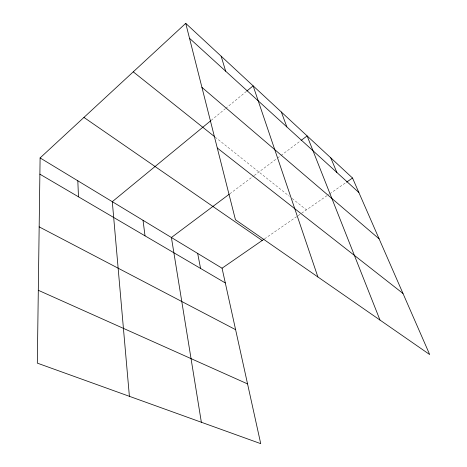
<?xml version="1.0" encoding="UTF-8"?>
<svg xmlns="http://www.w3.org/2000/svg" width="467" height="467" viewBox="0 0 467 467"><rect width="100%" height="100%" fill="white"/><g stroke="black" fill="none" stroke-linecap="round" stroke-linejoin="round"><path stroke-width="0.35" stroke-dasharray="2.33 1.75" d="M211.183 120.363L225.17 108.864M225.724 108.402L246.43 91.38M229.787 193.805L253.669 175.931M254.252 175.493L276.919 158.523M277.497 158.091L280.404 155.914M280.982 155.482L300.73 140.695M264.573 238.824L297.467 216.087M298.063 215.672L301.057 213.606M301.653 213.197L329.188 194.161M329.784 193.752L345.948 182.579M215.176 137.14L289.324 196.245M292.179 198.522L306.44 209.887"/><path stroke-width="0.7" d="M40.104 157.928L37.313 363.128L260.726 443.65L222.058 268.21L40.104 157.928L185.732 23.35L352.532 178.026L429.687 354.546L235.444 219.753L185.732 23.35M210.623 120.825L112.296 201.686L129.394 396.314M246.985 90.919L253.143 85.858L317.899 276.972M229.204 194.243L171.407 237.51L201.359 422.256M301.314 140.263L307.123 135.915L379.975 320.047M222.058 268.21L263.978 239.238M346.549 182.165L352.532 178.026M38.3 290.281L247.557 383.909M39.164 226.863L235.607 329.673M39.882 174.173L225.304 282.938M83.937 117.415L262.18 240.476M217.283 148.004L402.986 293.457M133.258 71.842L214.61 136.691M201.937 87.382L379.134 238.876M189.509 38.271L358.866 192.515M330.764 157.84L336.888 172.498M281.344 112.016L286.861 126.936M221.16 56.203L225.666 71.2M197.669 253.429L200.565 268.426M143.036 220.313L145.015 235.841M77.82 180.787L78.479 196.811"/></g></svg>
